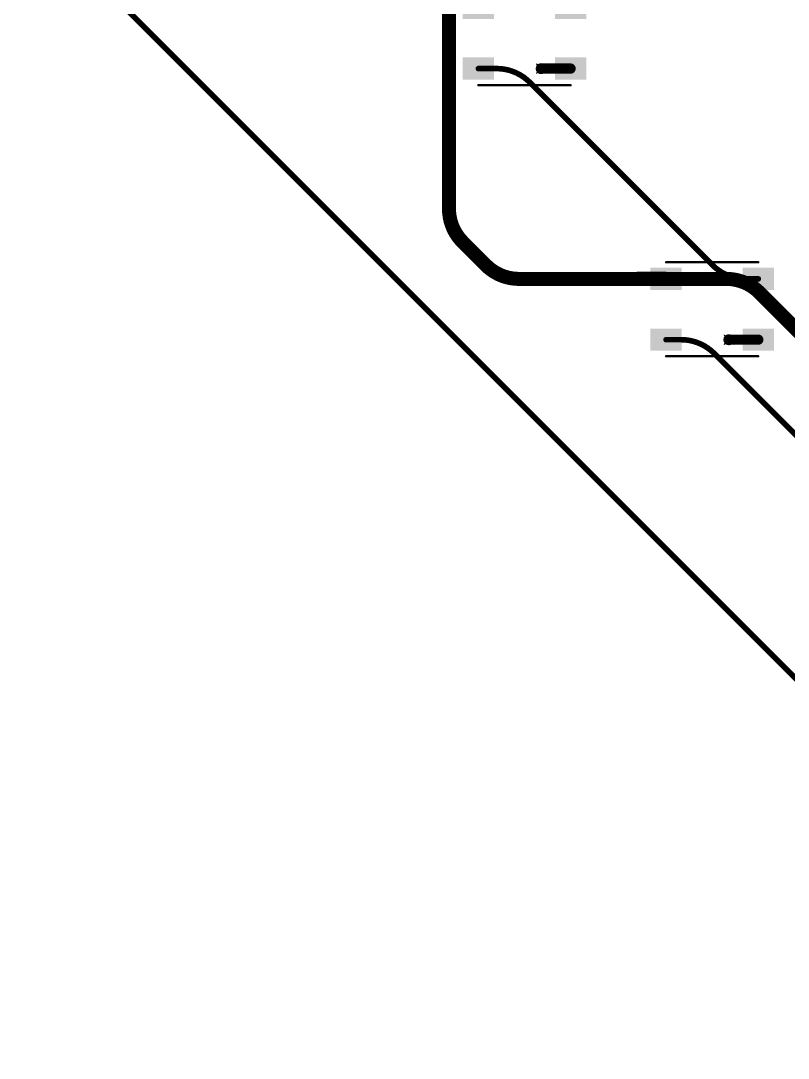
# Model space of a CAD drawing. Header units: inches. Extents: x -11 to 1110, y -7 to 455.
# Drawn here: x 110 to 151.7, y 165 to 221.3 of the extents above; entities that cross this region are included whole.
import ezdxf

# ---------------------------------------------------------------- set-up
doc = ezdxf.new("R2010")
doc.units = ezdxf.units.IN
for name, color, linetype in [('Bottom Layer', 5, 'Continuous'), ('Drill Drawing', 1, 'Continuous'), ('Top Layer', 1, 'Continuous'), ('Top Overlay', 2, 'Continuous'), ('Top Paste', 8, 'Continuous'), ('Top Solder', 216, 'Continuous'), ('Via Holes', 16, 'Continuous')]:
    doc.layers.add(name, color=color, linetype=linetype)

# ---------------------------------------------------------------- blocks, each defined once
blk = doc.blocks.new('WS2812B_B_W_171')
at = {"layer": 'Top Layer'}
for points in [[(-3.24999985, 2.15000078), (-1.75000031, 2.15000078), (-1.75000031, 1.15000278), (-3.24999985, 1.15000278)], [(3.24999985, 1.15000278), (1.75000031, 1.15000278), (1.75000031, 2.15000078), (3.24999985, 2.15000078)], [(-3.24999985, -1.15000024), (-1.75000031, -1.15000024), (-1.75000031, -2.14999824), (-3.24999985, -2.14999824)], [(1.75000031, -1.15000024), (3.24999985, -1.15000024), (3.24999985, -2.14999824), (1.75000031, -2.14999824)]]:
    blk.add_hatch(color=1, dxfattribs=at).paths.add_polyline_path(points)
at = {"layer": 'Top Paste'}
for points in [[(-3.24999985, 2.15000078), (-1.75000031, 2.15000078), (-1.75000031, 1.15000278), (-3.24999985, 1.15000278)], [(3.24999985, 1.15000278), (1.75000031, 1.15000278), (1.75000031, 2.15000078), (3.24999985, 2.15000078)], [(-3.24999985, -1.15000024), (-1.75000031, -1.15000024), (-1.75000031, -2.14999824), (-3.24999985, -2.14999824)], [(1.75000031, -1.15000024), (3.24999985, -1.15000024), (3.24999985, -2.14999824), (1.75000031, -2.14999824)]]:
    blk.add_hatch(color=8, dxfattribs=at).paths.add_polyline_path(points)
at = {"layer": 'Top Solder'}
for points in [[(-3.35159985, 2.25160078), (-1.64840031, 2.25160078), (-1.64840031, 1.04840278), (-3.35159985, 1.04840278)], [(3.35159985, 1.04840278), (1.64840031, 1.04840278), (1.64840031, 2.25160078), (3.35159985, 2.25160078)], [(-3.35159985, -1.04840024), (-1.64840031, -1.04840024), (-1.64840031, -2.25159824), (-3.35159985, -2.25159824)], [(1.64840031, -1.04840024), (3.35159985, -1.04840024), (3.35159985, -2.25159824), (1.64840031, -2.25159824)]]:
    blk.add_hatch(color=216, dxfattribs=at).paths.add_polyline_path(points)
at = {"layer": 'Top Overlay'}
for points in [[(-2.50000008, 2.55080008, 0.127, 0.127, 0), (2.50000008, 2.55080008, 0.127, 0.127, 0)], [(-3.556, 1.8034, 0.254, 0.254, 0), (-3.429, 1.6764, 0.254, 0.254, 0)], [(-3.556, 1.5494, 0.254, 0.254, 0), (-3.556, 1.8034, 0.254, 0.254, 0)], [(-3.556, 1.5494, 0.254, 0.254, 0), (-3.429, 1.6764, 0.254, 0.254, 0)], [(-2.50000008, -2.55079754, 0.127, 0.127, 0), (2.50000008, -2.55079754, 0.127, 0.127, 0)]]:
    blk.add_lwpolyline(points, format="xyseb", dxfattribs=at)
for points in [[(-2.53175008, 2.55080008, 0.0635, 0.0635, 1), (-2.46825008, 2.55080008, 0.0635, 0.0635, 1)], [(2.46825008, 2.55080008, 0.0635, 0.0635, 1), (2.53175008, 2.55080008, 0.0635, 0.0635, 1)], [(-3.619499999999999, 1.8034, 0.127, 0.127, 1), (-3.4925, 1.8034, 0.127, 0.127, 1)], [(-3.619499999999999, 1.8034, 0.127, 0.127, 1), (-3.4925, 1.8034, 0.127, 0.127, 1)], [(-3.4925, 1.6764, 0.127, 0.127, 1), (-3.3655, 1.6764, 0.127, 0.127, 1)], [(-3.4925, 1.6764, 0.127, 0.127, 1), (-3.3655, 1.6764, 0.127, 0.127, 1)], [(-3.619499999999999, 1.5494, 0.127, 0.127, 1), (-3.4925, 1.5494, 0.127, 0.127, 1)], [(-3.619499999999999, 1.5494, 0.127, 0.127, 1), (-3.4925, 1.5494, 0.127, 0.127, 1)], [(-2.53175008, -2.55079754, 0.0635, 0.0635, 1), (-2.46825008, -2.55079754, 0.0635, 0.0635, 1)], [(2.46825008, -2.55079754, 0.0635, 0.0635, 1), (2.53175008, -2.55079754, 0.0635, 0.0635, 1)]]:
    blk.add_lwpolyline(points, format="xyseb", close=True, dxfattribs=at)
blk = doc.blocks.new('WS2812B_B_W_180')
at = {"layer": 'Top Layer'}
for points in [[(-3.24999985, 2.15000078), (-1.75000031, 2.15000078), (-1.75000031, 1.15000278), (-3.24999985, 1.15000278)], [(3.24999985, 1.15000278), (1.75000031, 1.15000278), (1.75000031, 2.15000078), (3.24999985, 2.15000078)], [(-3.24999985, -1.15000024), (-1.75000031, -1.15000024), (-1.75000031, -2.14999824), (-3.24999985, -2.14999824)], [(1.75000031, -1.15000024), (3.24999985, -1.15000024), (3.24999985, -2.14999824), (1.75000031, -2.14999824)]]:
    blk.add_hatch(color=1, dxfattribs=at).paths.add_polyline_path(points)
at = {"layer": 'Top Paste'}
for points in [[(-3.24999985, 2.15000078), (-1.75000031, 2.15000078), (-1.75000031, 1.15000278), (-3.24999985, 1.15000278)], [(3.24999985, 1.15000278), (1.75000031, 1.15000278), (1.75000031, 2.15000078), (3.24999985, 2.15000078)], [(-3.24999985, -1.15000024), (-1.75000031, -1.15000024), (-1.75000031, -2.14999824), (-3.24999985, -2.14999824)], [(1.75000031, -1.15000024), (3.24999985, -1.15000024), (3.24999985, -2.14999824), (1.75000031, -2.14999824)]]:
    blk.add_hatch(color=8, dxfattribs=at).paths.add_polyline_path(points)
at = {"layer": 'Top Solder'}
for points in [[(-3.35159985, 2.25160078), (-1.64840031, 2.25160078), (-1.64840031, 1.04840278), (-3.35159985, 1.04840278)], [(3.35159985, 1.04840278), (1.64840031, 1.04840278), (1.64840031, 2.25160078), (3.35159985, 2.25160078)], [(-3.35159985, -1.04840024), (-1.64840031, -1.04840024), (-1.64840031, -2.25159824), (-3.35159985, -2.25159824)], [(1.64840031, -1.04840024), (3.35159985, -1.04840024), (3.35159985, -2.25159824), (1.64840031, -2.25159824)]]:
    blk.add_hatch(color=216, dxfattribs=at).paths.add_polyline_path(points)
at = {"layer": 'Top Overlay'}
for points in [[(-2.50000008, 2.55080008, 0.127, 0.127, 0), (2.50000008, 2.55080008, 0.127, 0.127, 0)], [(-3.556, 1.8034, 0.254, 0.254, 0), (-3.429, 1.6764, 0.254, 0.254, 0)], [(-3.556, 1.5494, 0.254, 0.254, 0), (-3.556, 1.8034, 0.254, 0.254, 0)], [(-3.556, 1.5494, 0.254, 0.254, 0), (-3.429, 1.6764, 0.254, 0.254, 0)], [(-2.50000008, -2.55079754, 0.127, 0.127, 0), (2.50000008, -2.55079754, 0.127, 0.127, 0)]]:
    blk.add_lwpolyline(points, format="xyseb", dxfattribs=at)
for points in [[(-2.53175008, 2.55080008, 0.0635, 0.0635, 1), (-2.46825008, 2.55080008, 0.0635, 0.0635, 1)], [(2.46825008, 2.55080008, 0.0635, 0.0635, 1), (2.53175008, 2.55080008, 0.0635, 0.0635, 1)], [(-3.619499999999999, 1.8034, 0.127, 0.127, 1), (-3.4925, 1.8034, 0.127, 0.127, 1)], [(-3.619499999999999, 1.8034, 0.127, 0.127, 1), (-3.4925, 1.8034, 0.127, 0.127, 1)], [(-3.4925, 1.6764, 0.127, 0.127, 1), (-3.3655, 1.6764, 0.127, 0.127, 1)], [(-3.4925, 1.6764, 0.127, 0.127, 1), (-3.3655, 1.6764, 0.127, 0.127, 1)], [(-3.619499999999999, 1.5494, 0.127, 0.127, 1), (-3.4925, 1.5494, 0.127, 0.127, 1)], [(-3.619499999999999, 1.5494, 0.127, 0.127, 1), (-3.4925, 1.5494, 0.127, 0.127, 1)], [(-2.53175008, -2.55079754, 0.0635, 0.0635, 1), (-2.46825008, -2.55079754, 0.0635, 0.0635, 1)], [(2.46825008, -2.55079754, 0.0635, 0.0635, 1), (2.53175008, -2.55079754, 0.0635, 0.0635, 1)]]:
    blk.add_lwpolyline(points, format="xyseb", close=True, dxfattribs=at)

msp = doc.modelspace()

# ---------------------------------------------------------------- hatches: boundary and pattern name
at = {"layer": 'Bottom Layer'}
h = msp.add_hatch(color=5, dxfattribs=at)
edge = h.paths.add_edge_path()
edge.add_arc((138.24516928, 218.69820878), 0.2999994, 0, 360)
h = msp.add_hatch(color=5, dxfattribs=at)
edge = h.paths.add_edge_path()
edge.add_arc((143.43056912, 207.2916098), 0.2999994, 0, 360)
h = msp.add_hatch(color=5, dxfattribs=at)
edge = h.paths.add_edge_path()
edge.add_arc((148.43056928, 203.99160878), 0.2999994, 0, 360)
at = {"layer": 'Top Layer'}
h = msp.add_hatch(color=1, dxfattribs=at)
edge = h.paths.add_edge_path()
edge.add_arc((138.24516928, 218.69820878), 0.2999994, 0, 360)
h = msp.add_hatch(color=1, dxfattribs=at)
edge = h.paths.add_edge_path()
edge.add_arc((143.43056912, 207.2916098), 0.2999994, 0, 360)
h = msp.add_hatch(color=1, dxfattribs=at)
edge = h.paths.add_edge_path()
edge.add_arc((148.43056928, 203.99160878), 0.2999994, 0, 360)
at = {"layer": 'Via Holes'}
h = msp.add_hatch(color=7, dxfattribs=at)
edge = h.paths.add_edge_path()
edge.add_arc((138.24516928, 218.69820878), 0.1499997, 0, 360)
h = msp.add_hatch(color=7, dxfattribs=at)
edge = h.paths.add_edge_path()
edge.add_arc((143.43056912, 207.2916098), 0.1499997, 0, 360)
h = msp.add_hatch(color=7, dxfattribs=at)
edge = h.paths.add_edge_path()
edge.add_arc((148.43056928, 203.99160878), 0.1499997, 0, 360)

# ---------------------------------------------------------------- linework, layer by layer
at = {"layer": 'Bottom Layer'}
for points in [[(110.1598, 227.5078, 0.3048, 0.3048, 0), (187.4266, 150.241, 0.3048, 0.3048, 0)], [(133.24516912, 211.08793444, 0.7619999999999999, 0.7619999999999999, 0), (133.24516912, 221.9982098, 0.7619999999999999, 0.7619999999999999, 0)], [(133.98911734, 209.29188266, 0.7619999999999999, 0.7619999999999999, -0.198912367379658), (133.24516912, 211.08793444, 0.7619999999999999, 0.7619999999999999, 0)], [(133.98911734, 209.29188266, 0.7619999999999999, 0.7619999999999999, 0), (135.24544198, 208.03555802, 0.7619999999999999, 0.7619999999999999, 0)], [(137.04149376, 207.2916098, 0.7619999999999999, 0.7619999999999999, -0.198912367379658), (135.24544198, 208.03555802, 0.7619999999999999, 0.7619999999999999, 0)], [(137.04149376, 207.2916098, 0.7619999999999999, 0.7619999999999999, 0), (143.43056912, 207.2916098, 0.7619999999999999, 0.7619999999999999, 0)], [(143.43056912, 207.2916098, 0.7619999999999999, 0.7619999999999999, 0), (148.29768664, 207.2916098, 0.7619999999999999, 0.7619999999999999, 0)], [(148.29768664, 207.2916098, 0.7619999999999999, 0.7619999999999999, -0.198912367379658), (150.09373842, 206.54766158, 0.7619999999999999, 0.7619999999999999, 0)], [(150.09373842, 206.54766158, 0.7619999999999999, 0.7619999999999999, 0), (153.4816209, 203.1597791, 0.7619999999999999, 0.7619999999999999, 0)]]:
    msp.add_lwpolyline(points, format="xyseb", dxfattribs=at)
for points in [[(133.05466912, 211.08793444, 0.3809999999999999, 0.3809999999999999, 1), (133.43566912, 211.08793444, 0.3809999999999999, 0.3809999999999999, 1)], [(133.05466912, 211.08793444, 0.3809999999999999, 0.3809999999999999, 1), (133.43566912, 211.08793444, 0.3809999999999999, 0.3809999999999999, 1)], [(133.79861734, 209.29188266, 0.3809999999999999, 0.3809999999999999, 1), (134.17961734, 209.29188266, 0.3809999999999999, 0.3809999999999999, 1)], [(133.79861734, 209.29188266, 0.3809999999999999, 0.3809999999999999, 1), (134.17961734, 209.29188266, 0.3809999999999999, 0.3809999999999999, 1)], [(135.05494198, 208.03555802, 0.3809999999999999, 0.3809999999999999, 1), (135.43594198, 208.03555802, 0.3809999999999999, 0.3809999999999999, 1)], [(135.05494198, 208.03555802, 0.3809999999999999, 0.3809999999999999, 1), (135.43594198, 208.03555802, 0.3809999999999999, 0.3809999999999999, 1)], [(136.85099376, 207.2916098, 0.3809999999999999, 0.3809999999999999, 1), (137.23199376, 207.2916098, 0.3809999999999999, 0.3809999999999999, 1)], [(136.85099376, 207.2916098, 0.3809999999999999, 0.3809999999999999, 1), (137.23199376, 207.2916098, 0.3809999999999999, 0.3809999999999999, 1)], [(143.24006912, 207.2916098, 0.3809999999999999, 0.3809999999999999, 1), (143.62106912, 207.2916098, 0.3809999999999999, 0.3809999999999999, 1)], [(143.24006912, 207.2916098, 0.3809999999999999, 0.3809999999999999, 1), (143.62106912, 207.2916098, 0.3809999999999999, 0.3809999999999999, 1)], [(148.10718664, 207.2916098, 0.3809999999999999, 0.3809999999999999, 1), (148.48818664, 207.2916098, 0.3809999999999999, 0.3809999999999999, 1)], [(148.10718664, 207.2916098, 0.3809999999999999, 0.3809999999999999, 1), (148.48818664, 207.2916098, 0.3809999999999999, 0.3809999999999999, 1)], [(149.90323842, 206.54766158, 0.3809999999999999, 0.3809999999999999, 1), (150.28423842, 206.54766158, 0.3809999999999999, 0.3809999999999999, 1)], [(149.90323842, 206.54766158, 0.3809999999999999, 0.3809999999999999, 1), (150.28423842, 206.54766158, 0.3809999999999999, 0.3809999999999999, 1)]]:
    msp.add_lwpolyline(points, format="xyseb", close=True, dxfattribs=at)
at = {"layer": 'Drill Drawing'}
for points in [[(137.99116928, 218.95220878, 0.0508, 0.0508, 0), (138.24516928, 218.82520878, 0.0508, 0.0508, 0)], [(137.99116928, 218.95220878, 0.0508, 0.0508, 0), (138.11816928, 218.69820878, 0.0508, 0.0508, 0)], [(138.24516928, 218.82520878, 0.0508, 0.0508, 0), (138.49916928, 218.95220878, 0.0508, 0.0508, 0)], [(138.37216928, 218.69820878, 0.0508, 0.0508, 0), (138.49916928, 218.95220878, 0.0508, 0.0508, 0)], [(137.99116928, 218.44420878, 0.0508, 0.0508, 0), (138.11816928, 218.69820878, 0.0508, 0.0508, 0)], [(137.99116928, 218.44420878, 0.0508, 0.0508, 0), (138.24516928, 218.57120878, 0.0508, 0.0508, 0)], [(138.24516928, 218.57120878, 0.0508, 0.0508, 0), (138.49916928, 218.44420878, 0.0508, 0.0508, 0)], [(138.37216928, 218.69820878, 0.0508, 0.0508, 0), (138.49916928, 218.44420878, 0.0508, 0.0508, 0)], [(143.17656912, 207.5456098, 0.0508, 0.0508, 0), (143.43056912, 207.4186098, 0.0508, 0.0508, 0)], [(143.17656912, 207.5456098, 0.0508, 0.0508, 0), (143.30356912, 207.2916098, 0.0508, 0.0508, 0)], [(143.17656912, 207.0376098, 0.0508, 0.0508, 0), (143.30356912, 207.2916098, 0.0508, 0.0508, 0)], [(143.17656912, 207.0376098, 0.0508, 0.0508, 0), (143.43056912, 207.1646098, 0.0508, 0.0508, 0)], [(143.43056912, 207.4186098, 0.0508, 0.0508, 0), (143.68456912, 207.5456098, 0.0508, 0.0508, 0)], [(143.43056912, 207.1646098, 0.0508, 0.0508, 0), (143.68456912, 207.0376098, 0.0508, 0.0508, 0)], [(143.55756912, 207.2916098, 0.0508, 0.0508, 0), (143.68456912, 207.5456098, 0.0508, 0.0508, 0)], [(143.55756912, 207.2916098, 0.0508, 0.0508, 0), (143.68456912, 207.0376098, 0.0508, 0.0508, 0)], [(148.17656928, 204.24560878, 0.0508, 0.0508, 0), (148.43056928, 204.11860878, 0.0508, 0.0508, 0)], [(148.17656928, 204.24560878, 0.0508, 0.0508, 0), (148.30356928, 203.99160878, 0.0508, 0.0508, 0)], [(148.17656928, 203.73760878, 0.0508, 0.0508, 0), (148.30356928, 203.99160878, 0.0508, 0.0508, 0)], [(148.17656928, 203.73760878, 0.0508, 0.0508, 0), (148.43056928, 203.86460878, 0.0508, 0.0508, 0)], [(148.43056928, 204.11860878, 0.0508, 0.0508, 0), (148.68456928, 204.24560878, 0.0508, 0.0508, 0)], [(148.43056928, 203.86460878, 0.0508, 0.0508, 0), (148.68456928, 203.73760878, 0.0508, 0.0508, 0)], [(148.55756928, 203.99160878, 0.0508, 0.0508, 0), (148.68456928, 204.24560878, 0.0508, 0.0508, 0)], [(148.55756928, 203.99160878, 0.0508, 0.0508, 0), (148.68456928, 203.73760878, 0.0508, 0.0508, 0)]]:
    msp.add_lwpolyline(points, format="xyseb", dxfattribs=at)
for points in [[(137.97846928, 218.95220878, 0.0254, 0.0254, 1), (138.00386928, 218.95220878, 0.0254, 0.0254, 1)], [(137.97846928, 218.95220878, 0.0254, 0.0254, 1), (138.00386928, 218.95220878, 0.0254, 0.0254, 1)], [(138.48646928, 218.95220878, 0.0254, 0.0254, 1), (138.51186928, 218.95220878, 0.0254, 0.0254, 1)], [(138.48646928, 218.95220878, 0.0254, 0.0254, 1), (138.51186928, 218.95220878, 0.0254, 0.0254, 1)], [(137.97846928, 218.44420878, 0.0254, 0.0254, 1), (138.00386928, 218.44420878, 0.0254, 0.0254, 1)], [(137.97846928, 218.44420878, 0.0254, 0.0254, 1), (138.00386928, 218.44420878, 0.0254, 0.0254, 1)], [(138.10546928, 218.69820878, 0.0254, 0.0254, 1), (138.13086928, 218.69820878, 0.0254, 0.0254, 1)], [(138.10546928, 218.69820878, 0.0254, 0.0254, 1), (138.13086928, 218.69820878, 0.0254, 0.0254, 1)], [(138.23246928, 218.82520878, 0.0254, 0.0254, 1), (138.25786928, 218.82520878, 0.0254, 0.0254, 1)], [(138.23246928, 218.82520878, 0.0254, 0.0254, 1), (138.25786928, 218.82520878, 0.0254, 0.0254, 1)], [(138.23246928, 218.57120878, 0.0254, 0.0254, 1), (138.25786928, 218.57120878, 0.0254, 0.0254, 1)], [(138.23246928, 218.57120878, 0.0254, 0.0254, 1), (138.25786928, 218.57120878, 0.0254, 0.0254, 1)], [(138.35946928, 218.69820878, 0.0254, 0.0254, 1), (138.38486928, 218.69820878, 0.0254, 0.0254, 1)], [(138.35946928, 218.69820878, 0.0254, 0.0254, 1), (138.38486928, 218.69820878, 0.0254, 0.0254, 1)], [(138.48646928, 218.44420878, 0.0254, 0.0254, 1), (138.51186928, 218.44420878, 0.0254, 0.0254, 1)], [(138.48646928, 218.44420878, 0.0254, 0.0254, 1), (138.51186928, 218.44420878, 0.0254, 0.0254, 1)], [(143.16386912, 207.5456098, 0.0254, 0.0254, 1), (143.18926912, 207.5456098, 0.0254, 0.0254, 1)], [(143.16386912, 207.5456098, 0.0254, 0.0254, 1), (143.18926912, 207.5456098, 0.0254, 0.0254, 1)], [(143.29086912, 207.2916098, 0.0254, 0.0254, 1), (143.31626912, 207.2916098, 0.0254, 0.0254, 1)], [(143.29086912, 207.2916098, 0.0254, 0.0254, 1), (143.31626912, 207.2916098, 0.0254, 0.0254, 1)], [(143.41786912, 207.4186098, 0.0254, 0.0254, 1), (143.44326912, 207.4186098, 0.0254, 0.0254, 1)], [(143.41786912, 207.4186098, 0.0254, 0.0254, 1), (143.44326912, 207.4186098, 0.0254, 0.0254, 1)], [(143.41786912, 207.1646098, 0.0254, 0.0254, 1), (143.44326912, 207.1646098, 0.0254, 0.0254, 1)], [(143.41786912, 207.1646098, 0.0254, 0.0254, 1), (143.44326912, 207.1646098, 0.0254, 0.0254, 1)], [(143.54486912, 207.2916098, 0.0254, 0.0254, 1), (143.57026912, 207.2916098, 0.0254, 0.0254, 1)], [(143.54486912, 207.2916098, 0.0254, 0.0254, 1), (143.57026912, 207.2916098, 0.0254, 0.0254, 1)], [(143.67186912, 207.5456098, 0.0254, 0.0254, 1), (143.69726912, 207.5456098, 0.0254, 0.0254, 1)], [(143.67186912, 207.5456098, 0.0254, 0.0254, 1), (143.69726912, 207.5456098, 0.0254, 0.0254, 1)], [(143.16386912, 207.0376098, 0.0254, 0.0254, 1), (143.18926912, 207.0376098, 0.0254, 0.0254, 1)], [(143.16386912, 207.0376098, 0.0254, 0.0254, 1), (143.18926912, 207.0376098, 0.0254, 0.0254, 1)], [(143.67186912, 207.0376098, 0.0254, 0.0254, 1), (143.69726912, 207.0376098, 0.0254, 0.0254, 1)], [(143.67186912, 207.0376098, 0.0254, 0.0254, 1), (143.69726912, 207.0376098, 0.0254, 0.0254, 1)], [(148.16386928, 204.24560878, 0.0254, 0.0254, 1), (148.18926928, 204.24560878, 0.0254, 0.0254, 1)], [(148.16386928, 204.24560878, 0.0254, 0.0254, 1), (148.18926928, 204.24560878, 0.0254, 0.0254, 1)], [(148.16386928, 203.73760878, 0.0254, 0.0254, 1), (148.18926928, 203.73760878, 0.0254, 0.0254, 1)], [(148.16386928, 203.73760878, 0.0254, 0.0254, 1), (148.18926928, 203.73760878, 0.0254, 0.0254, 1)], [(148.29086928, 203.99160878, 0.0254, 0.0254, 1), (148.31626928, 203.99160878, 0.0254, 0.0254, 1)], [(148.29086928, 203.99160878, 0.0254, 0.0254, 1), (148.31626928, 203.99160878, 0.0254, 0.0254, 1)], [(148.41786928, 204.11860878, 0.0254, 0.0254, 1), (148.44326928, 204.11860878, 0.0254, 0.0254, 1)], [(148.41786928, 204.11860878, 0.0254, 0.0254, 1), (148.44326928, 204.11860878, 0.0254, 0.0254, 1)], [(148.41786928, 203.86460878, 0.0254, 0.0254, 1), (148.44326928, 203.86460878, 0.0254, 0.0254, 1)], [(148.41786928, 203.86460878, 0.0254, 0.0254, 1), (148.44326928, 203.86460878, 0.0254, 0.0254, 1)], [(148.54486928, 203.99160878, 0.0254, 0.0254, 1), (148.57026928, 203.99160878, 0.0254, 0.0254, 1)], [(148.54486928, 203.99160878, 0.0254, 0.0254, 1), (148.57026928, 203.99160878, 0.0254, 0.0254, 1)], [(148.67186928, 204.24560878, 0.0254, 0.0254, 1), (148.69726928, 204.24560878, 0.0254, 0.0254, 1)], [(148.67186928, 204.24560878, 0.0254, 0.0254, 1), (148.69726928, 204.24560878, 0.0254, 0.0254, 1)], [(148.67186928, 203.73760878, 0.0254, 0.0254, 1), (148.69726928, 203.73760878, 0.0254, 0.0254, 1)], [(148.67186928, 203.73760878, 0.0254, 0.0254, 1), (148.69726928, 203.73760878, 0.0254, 0.0254, 1)]]:
    msp.add_lwpolyline(points, format="xyseb", close=True, dxfattribs=at)
at = {"layer": 'Top Layer'}
for points in [[(138.24516928, 218.70159968, 0.5588, 0.5588, 0), (139.84079982, 218.70159968, 0.5588, 0.5588, 0)], [(134.84079966, 218.70159968, 0.3048, 0.3048, 0), (135.83049542, 218.70159968, 0.3048, 0.3048, 0)], [(135.83049542, 218.70159968, 0.3048, 0.3048, -0.198912367379658), (137.6265472, 217.95765146, 0.3048, 0.3048, 0)], [(137.6265472, 217.95765146, 0.3048, 0.3048, 0), (147.54524974, 208.03894892, 0.3048, 0.3048, 0)], [(149.34130152, 207.2950007, 0.3048, 0.3048, -0.198912367379658), (147.54524974, 208.03894892, 0.3048, 0.3048, 0)], [(143.43056912, 207.2950007, 0.7619999999999999, 0.7619999999999999, 0), (145.02619966, 207.2950007, 0.7619999999999999, 0.7619999999999999, 0)], [(149.34130152, 207.2950007, 0.3048, 0.3048, 0), (150.02619982, 207.2950007, 0.3048, 0.3048, 0)], [(145.02619966, 203.99499968, 0.3048, 0.3048, 0), (145.83809542, 203.99499968, 0.3048, 0.3048, 0)], [(145.83809542, 203.99499968, 0.3048, 0.3048, -0.198912367379658), (147.6341472, 203.25105146, 0.3048, 0.3048, 0)], [(148.43056928, 203.99499968, 0.5588, 0.5588, 0), (150.02619982, 203.99499968, 0.5588, 0.5588, 0)], [(147.6341472, 203.25105146, 0.3048, 0.3048, 0), (157.04484974, 193.84034892, 0.3048, 0.3048, 0)]]:
    msp.add_lwpolyline(points, format="xyseb", dxfattribs=at)
for points in [[(138.10546928, 218.70159968, 0.2794, 0.2794, 1), (138.38486928, 218.70159968, 0.2794, 0.2794, 1)], [(139.70109982, 218.70159968, 0.2794, 0.2794, 1), (139.98049982, 218.70159968, 0.2794, 0.2794, 1)], [(134.76459966, 218.70159968, 0.1524, 0.1524, 1), (134.91699966, 218.70159968, 0.1524, 0.1524, 1)], [(135.75429542, 218.70159968, 0.1524, 0.1524, 1), (135.90669542, 218.70159968, 0.1524, 0.1524, 1)], [(135.75429542, 218.70159968, 0.1524, 0.1524, 1), (135.90669542, 218.70159968, 0.1524, 0.1524, 1)], [(137.5503472, 217.95765146, 0.1524, 0.1524, 1), (137.7027472, 217.95765146, 0.1524, 0.1524, 1)], [(137.5503472, 217.95765146, 0.1524, 0.1524, 1), (137.7027472, 217.95765146, 0.1524, 0.1524, 1)], [(147.46904974, 208.03894892, 0.1524, 0.1524, 1), (147.62144974, 208.03894892, 0.1524, 0.1524, 1)], [(147.46904974, 208.03894892, 0.1524, 0.1524, 1), (147.62144974, 208.03894892, 0.1524, 0.1524, 1)], [(143.24006912, 207.2950007, 0.3809999999999999, 0.3809999999999999, 1), (143.62106912, 207.2950007, 0.3809999999999999, 0.3809999999999999, 1)], [(144.83569966, 207.2950007, 0.3809999999999999, 0.3809999999999999, 1), (145.21669966, 207.2950007, 0.3809999999999999, 0.3809999999999999, 1)], [(149.26510152, 207.2950007, 0.1524, 0.1524, 1), (149.41750152, 207.2950007, 0.1524, 0.1524, 1)], [(149.26510152, 207.2950007, 0.1524, 0.1524, 1), (149.41750152, 207.2950007, 0.1524, 0.1524, 1)], [(149.94999982, 207.2950007, 0.1524, 0.1524, 1), (150.10239982, 207.2950007, 0.1524, 0.1524, 1)], [(144.94999966, 203.99499968, 0.1524, 0.1524, 1), (145.10239966, 203.99499968, 0.1524, 0.1524, 1)], [(145.76189542, 203.99499968, 0.1524, 0.1524, 1), (145.91429542, 203.99499968, 0.1524, 0.1524, 1)], [(145.76189542, 203.99499968, 0.1524, 0.1524, 1), (145.91429542, 203.99499968, 0.1524, 0.1524, 1)], [(148.29086928, 203.99499968, 0.2794, 0.2794, 1), (148.57026928, 203.99499968, 0.2794, 0.2794, 1)], [(149.88649982, 203.99499968, 0.2794, 0.2794, 1), (150.16589982, 203.99499968, 0.2794, 0.2794, 1)], [(147.5579472, 203.25105146, 0.1524, 0.1524, 1), (147.7103472, 203.25105146, 0.1524, 0.1524, 1)], [(147.5579472, 203.25105146, 0.1524, 0.1524, 1), (147.7103472, 203.25105146, 0.1524, 0.1524, 1)]]:
    msp.add_lwpolyline(points, format="xyseb", close=True, dxfattribs=at)

# ---------------------------------------------------------------- block references
for name, p in [('WS2812B_B_W_180', (137.34079974, 220.35159892)), ('WS2812B_B_W_171', (147.52619974, 205.64499892))]:
    msp.add_blockref(name, p)

doc.saveas('drawing.dxf')
